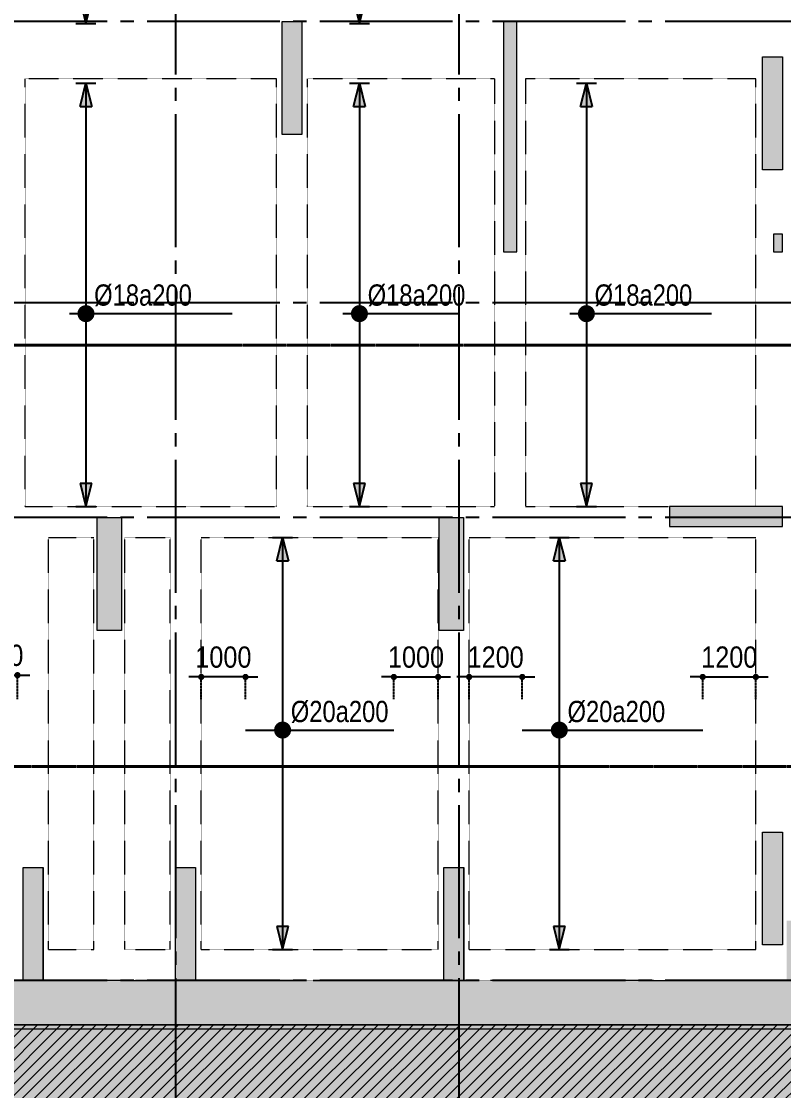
# Model space of a CAD drawing. Header units: millimetres. Extents: x -3819597 to -2591384, y 582389 to 820195.
# Drawn here: x -3054593 to -3037378, y 738094 to 762231 of the extents above; entities that cross this region are included whole.
import ezdxf
from ezdxf.enums import TextEntityAlignment as Align

# ---------------------------------------------------------------- set-up
doc = ezdxf.new("R2010")
doc.units = ezdxf.units.MM
doc.header["$MEASUREMENT"] = 0
for name, pattern in [('CENTER', [2, 1.25, -0.25, 0.25, -0.25]), ('CHG_XX_Damsan_Ham 2$0$CHG_XX_Damsan_Ham 2$0$HIDDEN', [0.375, 0.25, -0.125]), ('CHG_XX_Luoi truc$0$MB_Luoi truc$0$Center101', [13, 10, -1, 1, -1]), ('DOT2', [0.125, 0, -0.125]), ('HIDDEN', [0.375, 0.25, -0.125])]:
    doc.linetypes.add(name, pattern=pattern)
doc.layers.get('0').update_dxf_attribs({"lineweight": 9})
doc.layers.get('Defpoints').update_dxf_attribs({"color": 10, "lineweight": 0})
for name, color, linetype in [('02HN. TEXT B', 1, 'Continuous'), ('08HN. SSS X', 6, 'Continuous'), ('12HN. GRID', 1, 'CENTER'), ("CHG_XX_Damsan_Ham 2$0$CHG_XX_Damsan_Ham 2$0$'S_General_Hatch_8", 8, 'Continuous'), ('CHG_XX_Luoi truc$0$Grid', 34, 'Continuous'), ('CHG_XX_Luoi truc$0$Grid Line', 8, 'CHG_XX_Luoi truc$0$MB_Luoi truc$0$Center101'), ('dim', 51, 'Continuous')]:
    doc.layers.add(name, color=color, linetype=linetype)
doc.layers.add('CHG_XX_Cot_Ham 2$0$NS-Column-H2', color=90, linetype='Continuous', lineweight=13, plot=False)
for name, color, linetype, lineweight in [('CHG_XX_Cot_Ham 2$0$NS-Pier-H2', 150, 'Continuous', 13), ('CHG_XX_Cot_Ham 2$0$NS-Pier-H2 @ 1', 150, 'Continuous', 13), ('CHG_XX_Cot_Ham 2$0$NS-Pier-H2 @ 150', 150, 'Continuous', 13), ("CHG_XX_Damsan_Ham 2$0$CHG_XX_Damsan_Ham 2$0$'S_General_Hidden_1 Thin", 1, 'CHG_XX_Damsan_Ham 2$0$CHG_XX_Damsan_Ham 2$0$HIDDEN', 18), ('CHG_XX_Damsan_Ham 2$0$CHG_XX_Damsan_Ham 2$0$DBAO', 3, 'Continuous', 13), ('CHG_XX_Damsan_Ham 2$0$CHG_XX_Damsan_Ham 2$0$HATCH', 154, 'Continuous', 9), ('CHG_XX_Damsan_Ham 2$0$CHG_XX_Damsan_Ham 2$0$mach ngung thi cong', 6, 'Continuous', 13), ('CHG_XX_Damsan_Ham 2$0$HATCH', 57, 'Continuous', 9), ('CHG_XX_Damsan_Ham 2$0$mach ngung thi cong', 6, 'Continuous', 13), ('thep chay suot', 5, 'HIDDEN', 40)]:
    doc.layers.add(name, color=color, linetype=linetype, lineweight=lineweight)
doc.styles.add('[HN042014]STYLE', font='arial.ttf', dxfattribs={"width": 0.8})
doc.styles.add('CHG_XX_Luoi truc$0$MB_Luoi truc$0$Grid A-F$0$VNI-HelveCB', font='VHELVCB_0.TTF')
doc.styles.add('MB_Luoi truc$0$Arial_C', font='arial.ttf', dxfattribs={"width": 0.85})
doc.dimstyles.new('200', dxfattribs={"dimscale": 200, "dimtxt": 2.4, "dimasz": 0.7, "dimexe": 0.0003, "dimexo": 0, "dimgap": 1, "dimtad": 1, "dimdec": 0, "dimzin": 12, "dimdsep": 46, "dimtxsty": 'MB_Luoi truc$0$Arial_C', "dimblk": 'MB_Luoi truc$0$_Dot', "dimcen": 0.5, "dimclrd": 256, "dimclre": 8, "dimclrt": 1, "dimadec": 0, "dimazin": 0, "dimtfac": 1, "dimtdec": 0, "dimtix": 1, "dimtmove": 2, "dimatfit": 3, "dimldrblk": 'MB_Luoi truc$0$HTT Arrow 30', "dimfxl": 1, "dimtolj": 1, "dimtzin": 0, "dimlwe": -1, "dimarcsym": 0})

# ---------------------------------------------------------------- blocks, each defined once
blk = doc.blocks.new('*U27')
at = {"layer": '12HN. GRID', "linetype": 'Continuous'}
h = blk.add_hatch(color=256, dxfattribs=at)
h.dxf.hatch_style = 1
h.paths.add_polyline_path([(-44, 1558.3), (44, 1558.3), (0, 1734.3)])
h = blk.add_hatch(color=256, dxfattribs=at)
h.dxf.hatch_style = 1
h.paths.add_polyline_path([(0, -1899.1), (44, -1723.1), (-44, -1723.1)])
at = {"layer": '08HN. SSS X', "linetype": 'ByBlock', "ltscale": 10}
for p, q in [((-124.3, 0), (1101.2, 0)), ((-124.3, 0), (-124.3, 0)), ((1101.2, 0), (1101.2, 0))]:
    blk.add_line(p, q, dxfattribs=at)
at = {"layer": '12HN. GRID', "linetype": 'Continuous'}
for p, q in [((-75, 1734.3), (75, 1734.3)), ((-44, 1558.3), (0, 1734.3)), ((0, 1734.3), (0, -1899.1)), ((0, 1734.3), (44, 1558.3)), ((-44, 1558.3), (44, 1558.3)), ((-44, -1723.1), (44, -1723.1)), ((-44, -1723.1), (0, -1899.1)), ((0, -1899.1), (44, -1723.1)), ((-75, -1899.1), (75, -1899.1))]:
    blk.add_line(p, q, dxfattribs=at)
at = {"layer": '12HN. GRID', "linetype": 'Continuous', "const_width": 64, "flags": 128}
blk.add_lwpolyline([(-32, 0, 1), (32, 0, 1)], format="xyb", close=True, dxfattribs=at)
at = {"layer": '02HN. TEXT B', "linetype": 'ByBlock', "style": '[HN042014]STYLE', "width": 0.8, "flags": 8}
blk.add_attdef('0', text='', height=160, dxfattribs=at).set_placement((1102.5, 160), align=Align.MIDDLE_CENTER)
blk.add_attdef('1', text='', height=160, dxfattribs=at).set_placement((61.7, 140), align=Align.MIDDLE_LEFT)
at = {"layer": 'Defpoints', "color": 9, "linetype": 'ByBlock', "style": '[HN042014]STYLE', "width": 0.8, "flags": 9}
for tag, p in [('2', (1608.1, 1039.5)), ('3', (1608.1, 634.7)), ('4', (1608.1, 229.9)), ('5', (1608.1, -160.5))]:
    blk.add_attdef(tag, text='', height=250, dxfattribs=at).set_placement(p, align=Align.MIDDLE_CENTER)
blk = doc.blocks.new('*U28')
at = {"layer": '12HN. GRID', "linetype": 'Continuous'}
h = blk.add_hatch(color=256, dxfattribs=at)
h.dxf.hatch_style = 1
h.paths.add_polyline_path([(-44, 1558.3), (44, 1558.3), (0, 1734.3)])
h = blk.add_hatch(color=256, dxfattribs=at)
h.dxf.hatch_style = 1
h.paths.add_polyline_path([(0, -1899.1), (44, -1723.1), (-44, -1723.1)])
at = {"layer": '08HN. SSS X', "linetype": 'ByBlock', "ltscale": 10}
for p, q in [((-124.3, 0), (750.7, 0)), ((-124.3, 0), (-124.3, 0)), ((750.7, 0), (750.7, 0))]:
    blk.add_line(p, q, dxfattribs=at)
at = {"layer": '12HN. GRID', "linetype": 'Continuous'}
for p, q in [((-75, 1734.3), (75, 1734.3)), ((-44, 1558.3), (0, 1734.3)), ((0, 1734.3), (0, -1899.1)), ((0, 1734.3), (44, 1558.3)), ((-44, 1558.3), (44, 1558.3)), ((-44, -1723.1), (44, -1723.1)), ((-44, -1723.1), (0, -1899.1)), ((0, -1899.1), (44, -1723.1)), ((-75, -1899.1), (75, -1899.1))]:
    blk.add_line(p, q, dxfattribs=at)
at = {"layer": '12HN. GRID', "linetype": 'Continuous', "const_width": 64, "flags": 128}
blk.add_lwpolyline([(-32, 0, 1), (32, 0, 1)], format="xyb", close=True, dxfattribs=at)
at = {"layer": '02HN. TEXT B', "linetype": 'ByBlock', "style": '[HN042014]STYLE', "width": 0.8, "flags": 8}
blk.add_attdef('0', text='', height=160, dxfattribs=at).set_placement((1102.5, 160), align=Align.MIDDLE_CENTER)
blk.add_attdef('1', text='', height=160, dxfattribs=at).set_placement((61.7, 140), align=Align.MIDDLE_LEFT)
at = {"layer": 'Defpoints', "color": 9, "linetype": 'ByBlock', "style": '[HN042014]STYLE', "width": 0.8, "flags": 9}
for tag, p in [('2', (1608.1, 1039.5)), ('3', (1608.1, 634.7)), ('4', (1608.1, 229.9)), ('5', (1608.1, -160.5))]:
    blk.add_attdef(tag, text='', height=250, dxfattribs=at).set_placement(p, align=Align.MIDDLE_CENTER)
blk = doc.blocks.new('*U74')
at = {"layer": '12HN. GRID', "linetype": 'Continuous'}
h = blk.add_hatch(color=256, dxfattribs=at)
h.dxf.hatch_style = 1
h.paths.add_polyline_path([(-44, 1273.5), (44, 1273.5), (0, 1449.5)])
h = blk.add_hatch(color=256, dxfattribs=at)
h.dxf.hatch_style = 1
h.paths.add_polyline_path([(0, -1650.5), (44, -1474.5), (-44, -1474.5)])
at = {"layer": '08HN. SSS X', "linetype": 'ByBlock', "ltscale": 10}
for p, q in [((-279, 0), (837.7, 0)), ((-279, 0), (-279, 0)), ((837.7, 0), (837.7, 0))]:
    blk.add_line(p, q, dxfattribs=at)
at = {"layer": '12HN. GRID', "linetype": 'Continuous'}
for p, q in [((-75, 1449.5), (75, 1449.5)), ((-44, 1273.5), (0, 1449.5)), ((0, 1449.5), (0, -1650.5)), ((0, 1449.5), (44, 1273.5)), ((-44, 1273.5), (44, 1273.5)), ((-44, -1474.5), (44, -1474.5)), ((-44, -1474.5), (0, -1650.5)), ((0, -1650.5), (44, -1474.5)), ((-75, -1650.5), (75, -1650.5))]:
    blk.add_line(p, q, dxfattribs=at)
at = {"layer": '12HN. GRID', "linetype": 'Continuous', "const_width": 64, "flags": 128}
blk.add_lwpolyline([(-32, 0, 1), (32, 0, 1)], format="xyb", close=True, dxfattribs=at)
at = {"layer": '02HN. TEXT B', "linetype": 'ByBlock', "style": '[HN042014]STYLE', "width": 0.8, "flags": 8}
blk.add_attdef('0', text='', height=160, dxfattribs=at).set_placement((1102.5, 160), align=Align.MIDDLE_CENTER)
blk.add_attdef('1', text='', height=160, dxfattribs=at).set_placement((61.7, 140), align=Align.MIDDLE_LEFT)
at = {"layer": 'Defpoints', "color": 9, "linetype": 'ByBlock', "style": '[HN042014]STYLE', "width": 0.8, "flags": 9}
for tag, p in [('2', (1328.5, 238)), ('3', (1328.5, -166.7)), ('4', (1328.5, -571.5)), ('5', (1328.5, -962))]:
    blk.add_attdef(tag, text='', height=250, dxfattribs=at).set_placement(p, align=Align.MIDDLE_CENTER)
blk = doc.blocks.new('MB_Luoi truc$0$_Dot')
at = {"color": 0, "linetype": 'ByBlock', "lineweight": -2}
blk.add_line((-0.5, 0), (-1, 0), dxfattribs=at)
at = {"color": 0, "linetype": 'ByBlock', "const_width": 0.5}
blk.add_lwpolyline([(-0.25, 0, 1), (0.25, 0, 1)], format="xyb", close=True, dxfattribs=at)
blk = doc.blocks.new('*D68')
at = {"layer": 'Defpoints', "color": 0, "transparency": 16777216}
for p in [(-3050531, 747432), (-3050531, 746930), (-3049531, 746930)]:
    blk.add_point(p, dxfattribs=at)
at = {"layer": 'dim', "lineweight": -2, "transparency": 16777216}
for p, q in [((-3050671, 747432), (-3050811, 747432)), ((-3049531, 747432), (-3050531, 747432)), ((-3049391, 747432), (-3049251, 747432))]:
    blk.add_line(p, q, dxfattribs=at)
at = {"layer": 'dim', "color": 8, "linetype": 'DOT2', "transparency": 16777216}
for p, q in [((-3050531, 746930), (-3050531, 747432)), ((-3049531, 746930), (-3049531, 747432))]:
    blk.add_line(p, q, dxfattribs=at)
at = {"layer": 'dim', "lineweight": -2, "transparency": 16777216, "xscale": 140, "yscale": 140, "zscale": 140}
blk.add_blockref('MB_Luoi truc$0$_Dot', (-3050531, 747432), dxfattribs=at)
at = {"layer": 'dim', "lineweight": -2, "transparency": 16777216, "xscale": 140, "yscale": 140, "zscale": 140, "rotation": 180}
blk.add_blockref('MB_Luoi truc$0$_Dot', (-3049531, 747432), dxfattribs=at)
at = {"layer": 'dim', "color": 1, "transparency": 16777216, "insert": (-3050031, 747877), "char_height": 480, "attachment_point": 5, "style": 'MB_Luoi truc$0$Arial_C'}
blk.add_mtext('\\A1;1000', dxfattribs=at)
blk = doc.blocks.new('MB_Luoi truc$0$HTT Arrow 30')
blk.add_hatch(color=256).paths.add_polyline_path([(-2.5, 0.375), (-2.5, -0.375), (0, 0)])
at = {"color": 0, "linetype": 'ByBlock', "lineweight": -2}
for p, q in [((0, 0), (-2.5, 0.375)), ((-2.5, -0.375), (-2.5, 0.375)), ((0, 0), (-2.5, -0.375))]:
    blk.add_line(p, q, dxfattribs=at)
blk = doc.blocks.new('*U73')
at = {"layer": '12HN. GRID', "linetype": 'Continuous'}
h = blk.add_hatch(color=256, dxfattribs=at)
h.dxf.hatch_style = 1
h.paths.add_polyline_path([(-44, 1273.5), (44, 1273.5), (0, 1449.5)])
h = blk.add_hatch(color=256, dxfattribs=at)
h.dxf.hatch_style = 1
h.paths.add_polyline_path([(0, -1650.5), (44, -1474.5), (-44, -1474.5)])
at = {"layer": '08HN. SSS X', "linetype": 'ByBlock', "ltscale": 10}
for p, q in [((-279, 0), (1079.4, 0)), ((-279, 0), (-279, 0)), ((1079.4, 0), (1079.4, 0))]:
    blk.add_line(p, q, dxfattribs=at)
at = {"layer": '12HN. GRID', "linetype": 'Continuous'}
for p, q in [((-75, 1449.5), (75, 1449.5)), ((-44, 1273.5), (0, 1449.5)), ((0, 1449.5), (0, -1650.5)), ((0, 1449.5), (44, 1273.5)), ((-44, 1273.5), (44, 1273.5)), ((-44, -1474.5), (44, -1474.5)), ((-44, -1474.5), (0, -1650.5)), ((0, -1650.5), (44, -1474.5)), ((-75, -1650.5), (75, -1650.5))]:
    blk.add_line(p, q, dxfattribs=at)
at = {"layer": '12HN. GRID', "linetype": 'Continuous', "const_width": 64, "flags": 128}
blk.add_lwpolyline([(-32, 0, 1), (32, 0, 1)], format="xyb", close=True, dxfattribs=at)
at = {"layer": '02HN. TEXT B', "linetype": 'ByBlock', "style": '[HN042014]STYLE', "width": 0.8, "flags": 8}
blk.add_attdef('0', text='', height=160, dxfattribs=at).set_placement((1102.5, 160), align=Align.MIDDLE_CENTER)
blk.add_attdef('1', text='', height=160, dxfattribs=at).set_placement((61.7, 140), align=Align.MIDDLE_LEFT)
at = {"layer": 'Defpoints', "color": 9, "linetype": 'ByBlock', "style": '[HN042014]STYLE', "width": 0.8, "flags": 9}
for tag, p in [('2', (1328.5, 238)), ('3', (1328.5, -166.7)), ('4', (1328.5, -571.5)), ('5', (1328.5, -962))]:
    blk.add_attdef(tag, text='', height=250, dxfattribs=at).set_placement(p, align=Align.MIDDLE_CENTER)
blk = doc.blocks.new('*D69')
at = {"layer": 'Defpoints', "color": 0, "transparency": 16777216}
for p in [(-3044481, 747432), (-3044481, 746930), (-3043281, 746930)]:
    blk.add_point(p, dxfattribs=at)
at = {"layer": 'dim', "lineweight": -2, "transparency": 16777216}
for p, q in [((-3044621, 747432), (-3044761, 747432)), ((-3043281, 747432), (-3044481, 747432)), ((-3043141, 747432), (-3043001, 747432))]:
    blk.add_line(p, q, dxfattribs=at)
at = {"layer": 'dim', "color": 8, "linetype": 'DOT2', "transparency": 16777216}
for p, q in [((-3044481, 746930), (-3044481, 747432)), ((-3043281, 746930), (-3043281, 747432))]:
    blk.add_line(p, q, dxfattribs=at)
at = {"layer": 'dim', "lineweight": -2, "transparency": 16777216, "xscale": 140, "yscale": 140, "zscale": 140}
blk.add_blockref('MB_Luoi truc$0$_Dot', (-3044481, 747432), dxfattribs=at)
at = {"layer": 'dim', "lineweight": -2, "transparency": 16777216, "xscale": 140, "yscale": 140, "zscale": 140, "rotation": 180}
blk.add_blockref('MB_Luoi truc$0$_Dot', (-3043281, 747432), dxfattribs=at)
at = {"layer": 'dim', "color": 1, "transparency": 16777216, "insert": (-3043881, 747877), "char_height": 480, "attachment_point": 5, "style": 'MB_Luoi truc$0$Arial_C'}
blk.add_mtext('\\A1;1200', dxfattribs=at)
blk = doc.blocks.new('*D70')
at = {"layer": 'Defpoints', "color": 0, "transparency": 16777216}
for p in [(-3054681, 747472), (-3055681, 746930), (-3054681, 746930)]:
    blk.add_point(p, dxfattribs=at)
at = {"layer": 'dim', "lineweight": -2, "transparency": 16777216}
for p, q in [((-3055821, 747472), (-3055961, 747472)), ((-3055681, 747472), (-3054681, 747472)), ((-3054541, 747472), (-3054401, 747472))]:
    blk.add_line(p, q, dxfattribs=at)
at = {"layer": 'dim', "color": 8, "linetype": 'DOT2', "transparency": 16777216}
for p, q in [((-3055681, 746930), (-3055681, 747472)), ((-3054681, 746930), (-3054681, 747472))]:
    blk.add_line(p, q, dxfattribs=at)
at = {"layer": 'dim', "lineweight": -2, "transparency": 16777216, "xscale": 140, "yscale": 140, "zscale": 140}
blk.add_blockref('MB_Luoi truc$0$_Dot', (-3055681, 747472), dxfattribs=at)
at = {"layer": 'dim', "lineweight": -2, "transparency": 16777216, "xscale": 140, "yscale": 140, "zscale": 140, "rotation": 180}
blk.add_blockref('MB_Luoi truc$0$_Dot', (-3054681, 747472), dxfattribs=at)
at = {"layer": 'dim', "color": 1, "transparency": 16777216, "insert": (-3055181, 747917), "char_height": 480, "attachment_point": 5, "style": 'MB_Luoi truc$0$Arial_C'}
blk.add_mtext('\\A1;1000', dxfattribs=at)
blk = doc.blocks.new('*D71')
at = {"layer": 'Defpoints', "color": 0, "transparency": 16777216}
for p in [(-3045181, 747432), (-3046181, 746930), (-3045181, 746930)]:
    blk.add_point(p, dxfattribs=at)
at = {"layer": 'dim', "lineweight": -2, "transparency": 16777216}
for p, q in [((-3046321, 747432), (-3046461, 747432)), ((-3046181, 747432), (-3045181, 747432)), ((-3045041, 747432), (-3044901, 747432))]:
    blk.add_line(p, q, dxfattribs=at)
at = {"layer": 'dim', "color": 8, "linetype": 'DOT2', "transparency": 16777216}
for p, q in [((-3046181, 746930), (-3046181, 747432)), ((-3045181, 746930), (-3045181, 747432))]:
    blk.add_line(p, q, dxfattribs=at)
at = {"layer": 'dim', "lineweight": -2, "transparency": 16777216, "xscale": 140, "yscale": 140, "zscale": 140}
blk.add_blockref('MB_Luoi truc$0$_Dot', (-3046181, 747432), dxfattribs=at)
at = {"layer": 'dim', "lineweight": -2, "transparency": 16777216, "xscale": 140, "yscale": 140, "zscale": 140, "rotation": 180}
blk.add_blockref('MB_Luoi truc$0$_Dot', (-3045181, 747432), dxfattribs=at)
at = {"layer": 'dim', "color": 1, "transparency": 16777216, "insert": (-3045681, 747877), "char_height": 480, "attachment_point": 5, "style": 'MB_Luoi truc$0$Arial_C'}
blk.add_mtext('\\A1;1000', dxfattribs=at)
blk = doc.blocks.new('*D72')
at = {"layer": 'Defpoints', "color": 0, "transparency": 16777216}
for p in [(-3038006, 747432), (-3039206, 746930), (-3038006, 746930)]:
    blk.add_point(p, dxfattribs=at)
at = {"layer": 'dim', "lineweight": -2, "transparency": 16777216}
for p, q in [((-3039346, 747432), (-3039486, 747432)), ((-3039206, 747432), (-3038006, 747432)), ((-3037866, 747432), (-3037726, 747432))]:
    blk.add_line(p, q, dxfattribs=at)
at = {"layer": 'dim', "color": 8, "linetype": 'DOT2', "transparency": 16777216}
for p, q in [((-3039206, 746930), (-3039206, 747432)), ((-3038006, 746930), (-3038006, 747432))]:
    blk.add_line(p, q, dxfattribs=at)
at = {"layer": 'dim', "lineweight": -2, "transparency": 16777216, "xscale": 140, "yscale": 140, "zscale": 140}
blk.add_blockref('MB_Luoi truc$0$_Dot', (-3039206, 747432), dxfattribs=at)
at = {"layer": 'dim', "lineweight": -2, "transparency": 16777216, "xscale": 140, "yscale": 140, "zscale": 140, "rotation": 180}
blk.add_blockref('MB_Luoi truc$0$_Dot', (-3038006, 747432), dxfattribs=at)
at = {"layer": 'dim', "color": 1, "transparency": 16777216, "insert": (-3038606, 747877), "char_height": 480, "attachment_point": 5, "style": 'MB_Luoi truc$0$Arial_C'}
blk.add_mtext('\\A1;1200', dxfattribs=at)
blk = doc.blocks.new('*U1035')
at = {"layer": 'CHG_XX_Cot_Ham 2$0$NS-Pier-H2 @ 1'}
h = blk.add_hatch(color=256, dxfattribs=at)
h.dxf.hatch_style = 1
h.paths.add_polyline_path([(450, 0), (0, 0), (0, -2550), (450, -2550)])
at = {"layer": 'CHG_XX_Cot_Ham 2$0$NS-Pier-H2 @ 150'}
h = blk.add_hatch(color=256, dxfattribs=at)
h.dxf.hatch_style = 1
h.paths.add_polyline_path([(450, 0), (0, 0), (0, -2550), (450, -2550)])
blk = doc.blocks.new('CHG_XX_Cot_Ham 2$0$Block A_C450x2250')
at = {"layer": 'CHG_XX_Cot_Ham 2$0$NS-Pier-H2'}
blk.add_lwpolyline([(450, -2550), (0, -2550), (0, 0), (450, 0)], close=True, dxfattribs=at)
blk.add_blockref('*U1035', (0, 0), dxfattribs=at)
blk = doc.blocks.new('*U1038')
at = {"layer": 'CHG_XX_Cot_Ham 2$0$NS-Pier-H2 @ 1'}
h = blk.add_hatch(color=256, dxfattribs=at)
h.dxf.hatch_style = 1
h.paths.add_polyline_path([(550, 0), (0, 0), (0, -2550), (550, -2550)])
at = {"layer": 'CHG_XX_Cot_Ham 2$0$NS-Pier-H2 @ 150'}
h = blk.add_hatch(color=256, dxfattribs=at)
h.dxf.hatch_style = 1
h.paths.add_polyline_path([(550, 0), (0, 0), (0, -2550), (550, -2550)])
blk = doc.blocks.new('CHG_XX_Cot_Ham 2$0$550x2550')
at = {"layer": 'CHG_XX_Cot_Ham 2$0$NS-Pier-H2'}
blk.add_lwpolyline([(550, -2550), (0, -2550), (0, 0), (550, 0)], close=True, dxfattribs=at)
blk.add_blockref('*U1038', (0, 0), dxfattribs=at)
blk = doc.blocks.new('*U1029')
at = {"layer": 'CHG_XX_Luoi truc$0$Grid Line'}
blk.add_line((0, 0), (0, 608), dxfattribs=at)
at = {"layer": 'CHG_XX_Luoi truc$0$Grid', "lineweight": -2, "style": 'CHG_XX_Luoi truc$0$MB_Luoi truc$0$Grid A-F$0$VNI-HelveCB'}
for tag, p in [('GRIDSUB', (0, 617)), ('GRID', (0, -9))]:
    blk.add_attdef(tag, text='', height=5, dxfattribs=at).set_placement(p, align=Align.MIDDLE)
blk = doc.blocks.new('*U1031')
at = {"layer": 'CHG_XX_Luoi truc$0$Grid Line'}
blk.add_line((0, 0), (0, 438), dxfattribs=at)
at = {"layer": 'CHG_XX_Luoi truc$0$Grid', "lineweight": -2, "style": 'CHG_XX_Luoi truc$0$MB_Luoi truc$0$Grid A-F$0$VNI-HelveCB'}
for tag, p in [('GRIDSUB', (0, 447)), ('GRID', (0, -9))]:
    blk.add_attdef(tag, text='', height=5, dxfattribs=at).set_placement(p, align=Align.MIDDLE)
blk = doc.blocks.new('CHG_XX_Luoi truc')
at = {"layer": 'CHG_XX_Luoi truc$0$Grid', "xscale": 300, "yscale": 300, "zscale": 300}
for p in [(38150, -12747), (44550, -12747)]:
    blk.add_blockref('*U1029', p, dxfattribs=at)
at = {"layer": 'CHG_XX_Luoi truc$0$Grid', "xscale": 300.0000000000013, "yscale": 300.0000000000013, "zscale": 300.0000000000013, "rotation": 90}
for p in [(110703, 152250), (110703, 145900), (110703, 141050), (110703, 130600)]:
    blk.add_blockref('*U1031', p, dxfattribs=at)
blk = doc.blocks.new('CHG_XX_Cot_Ham 2')
at = {"layer": 'CHG_XX_Cot_Ham 2$0$NS-Column-H2'}
h = blk.add_hatch(color=256, dxfattribs=at)
h.dxf.hatch_style = 1
h.paths.add_polyline_path([(51650, 147050), (51850, 147050), (51850, 147450), (51650, 147450)])
at = {"layer": 'CHG_XX_Cot_Ham 2$0$NS-Pier-H2'}
h = blk.add_hatch(color=256, dxfattribs=at)
h.dxf.hatch_style = 1
h.paths.add_polyline_path([(99639.2, 163400), (-10900, 163400), (-10900, 85450), (-300, 85450), (-300, 84050), (32350, 84050), (32350, -9000), (103575.5, -9000), (106050, -6022), (106050, 158254.3)])
h.paths.add_polyline_path([(99533.7, 163100), (105750, 158110.4), (105750, 90450), (105650, 90450), (105750, 90450), (105750, 13850), (105750, 13722.3), (105750, -5913.6), (103434.7, -8700), (93599.8, -8700), (93299.8, -8700), (32650, -8700), (32650, 84350), (0, 84350), (0, 85750), (-10600, 85750), (-10600, 163100), (93600, 163100)], flags=16)
h = blk.add_hatch(color=256, dxfattribs=at)
h.dxf.hatch_style = 1
h.paths.add_polyline_path([(45850, 152250), (45550, 152250), (45550, 147050), (45850, 147050)])
at = {"layer": 'CHG_XX_Cot_Ham 2$0$NS-Column-H2'}
blk.add_lwpolyline([(51650, 147050), (51850, 147050), (51850, 147450), (51650, 147450)], close=True, dxfattribs=at)
at = {"layer": 'CHG_XX_Cot_Ham 2$0$NS-Pier-H2'}
blk.add_lwpolyline([(45850, 152250), (45550, 152250), (45550, 147050), (45850, 147050)], close=True, dxfattribs=at)
for name, p in [('CHG_XX_Luoi truc', (0, 0)), ('CHG_XX_Cot_Ham 2$0$Block A_C450x2250', (40550, 152250)), ('CHG_XX_Cot_Ham 2$0$Block A_C450x2250', (51400, 151450)), ('CHG_XX_Cot_Ham 2$0$Block A_C450x2250', (51400, 133950)), ('CHG_XX_Cot_Ham 2$0$Block A_C450x2250', (51401.5, 133950)), ('CHG_XX_Cot_Ham 2$0$Block A_C450x2250', (34700, 133150)), ('CHG_XX_Cot_Ham 2$0$Block A_C450x2250', (34701.5, 133150)), ('CHG_XX_Cot_Ham 2$0$Block A_C450x2250', (38141.5, 133150)), ('CHG_XX_Cot_Ham 2$0$Block A_C450x2250', (44200, 133150)), ('CHG_XX_Cot_Ham 2$0$Block A_C450x2250', (44201.5, 133150))]:
    blk.add_blockref(name, p, dxfattribs=at)
at = {"layer": 'CHG_XX_Cot_Ham 2$0$NS-Pier-H2', "xscale": -1, "rotation": 90}
blk.add_blockref('CHG_XX_Cot_Ham 2$0$Block A_C450x2250', (49299.8, 141300), dxfattribs=at)
at = {"layer": 'Defpoints'}
for p in [(36375, 141050), (44100, 141050)]:
    blk.add_blockref('CHG_XX_Cot_Ham 2$0$550x2550', p, dxfattribs=at)
blk = doc.blocks.new('CHG_XX_Damsan_Ham 2', base_point=(3089256, -609981))
at = {"layer": "CHG_XX_Damsan_Ham 2$0$CHG_XX_Damsan_Ham 2$0$'S_General_Hatch_8"}
h = blk.add_hatch(dxfattribs=at)
h.set_pattern_fill('CROSS', color=256, scale=2000)
edge = h.paths.add_edge_path()
edge.add_line((76750, 42625), (76750, 65250))
edge.add_line((76750, 65250), (76750, 65850))
edge.add_line((76750, 65850), (77900, 65850))
edge.add_line((77900, 65850), (77900, 89350))
edge.add_line((77900, 89350), (76850, 89350))
edge.add_line((76850, 89350), (76850, 90650))
edge.add_line((76850, 90650), (76852, 131950))
edge.add_line((76852, 131950), (51950, 131950))
edge.add_line((51950, 131950), (51950, 130600))
edge.add_line((51950, 130600), (22700, 130600))
edge.add_line((22700, 130600), (22700, 84050))
edge.add_line((22700, 84050), (32350, 84050))
edge.add_line((32350, 84050), (32350, 22700))
edge.add_line((32350, 22700), (76500, 22700))
edge.add_line((76500, 22700), (76500, 23518))
edge.add_line((76500, 23518), (76750, 23518))
edge.add_line((76750, 23518), (76750, 42625))
edge.add_line((76750, 42625), (76750, 43198))
at = {"layer": 'CHG_XX_Damsan_Ham 2$0$CHG_XX_Damsan_Ham 2$0$HATCH'}
h = blk.add_hatch(dxfattribs=at)
h.set_pattern_fill('ANSI31', color=256, scale=1500)
h.set_pattern_definition([(45, (-2702289.21, 609981.01), (-132.582521, 132.582521), [])])
h.paths.add_polyline_path([(32350, 25700), (73852, 25700), (73852, 127600), (25700, 127600), (25700, 84350), (23700, 84350), (23700, 129600), (75851, 129600), (75851, 23700), (32350, 23700)])
at = {"layer": "CHG_XX_Damsan_Ham 2$0$CHG_XX_Damsan_Ham 2$0$'S_General_Hidden_1 Thin", "ltscale": 10}
for p, q in [((34748, 141300), (34748, 150950)), ((40421, 150950), (34748, 150950)), ((40425, 141300), (40425, 150950)), ((41125, 141300), (41125, 150950)), ((45350, 150950), (41125, 150950)), ((45350, 150950), (45350, 141300)), ((46050, 150950), (46050, 141300)), ((51250, 150950), (46050, 150950)), ((51250, 141300), (51250, 150950)), ((34748, 141300), (40425, 141300)), ((41125, 141300), (45350, 141300)), ((46050, 141300), (49300, 141300)), ((35275, 140600), (36300, 140600)), ((35275, 131300), (35275, 140600)), ((36300, 131300), (36300, 140600)), ((37000, 140600), (38025, 140600)), ((37000, 131300), (37000, 140600)), ((38025, 131300), (38025, 140600)), ((38725, 140600), (44075, 140600)), ((38725, 131300), (38725, 140600)), ((44075, 131300), (44075, 140600)), ((44775, 140600), (51250, 140600)), ((44775, 131300), (44775, 140600)), ((51250, 131300), (51250, 140600)), ((35275, 131300), (36300, 131300)), ((37000, 131300), (38025, 131300)), ((38725, 131300), (44075, 131300)), ((44775, 131300), (51250, 131300)), ((51950, 130600), (22700, 130600)), ((29450, 130600), (37950, 130600)), ((38650, 130600), (44750, 130600)), ((45450, 130600), (51250, 130600))]:
    blk.add_line(p, q, dxfattribs=at)
at = {"layer": 'CHG_XX_Damsan_Ham 2$0$CHG_XX_Damsan_Ham 2$0$HATCH'}
blk.add_lwpolyline([(32350, 25700), (73852, 25700), (73852, 127600), (25700, 127600), (25700, 84350), (23700, 84350), (23700, 129600), (75851, 129600), (75851, 23700), (32350, 23700), (32350, 25700)], dxfattribs=at)
at = {"layer": 'CHG_XX_Damsan_Ham 2$0$CHG_XX_Damsan_Ham 2$0$mach ngung thi cong'}
blk.add_lwpolyline([(23700, 90148), (-100, 90150), (-100, 153400), (99650, 153400), (99650, 71950), (75851, 71950), (75851, 88800), (75851, 88800), (75851, 129600), (23700, 129600)], close=True, dxfattribs=at)
at = {"layer": 'CHG_XX_Damsan_Ham 2$0$mach ngung thi cong'}
blk.add_lwpolyline([(23900, 90148), (-100, 90150), (-100, 153400), (99650, 153400), (99650, 71950), (75549, 71950), (75549, 88800), (75549, 88800), (75549, 129500), (23900, 129500)], close=True, dxfattribs=at)
at = {"layer": 'CHG_XX_Damsan_Ham 2$0$CHG_XX_Damsan_Ham 2$0$DBAO'}
blk.add_blockref('CHG_XX_Cot_Ham 2', (0, 0), dxfattribs=at)
at = {"layer": 'CHG_XX_Damsan_Ham 2$0$HATCH'}
blk.add_blockref('CHG_XX_Cot_Ham 2', (0, 0), dxfattribs=at)
blk = doc.blocks.new('*U831')
at = {"layer": 'thep chay suot', "linetype": 'HIDDEN', "ltscale": 10}
blk.add_line((-27401.3, 0), (11521.4, 0), dxfattribs=at)
at = {"layer": '02HN. TEXT B', "linetype": 'ByBlock', "style": '[HN042014]STYLE', "width": 0.8, "flags": 8}
blk.add_attdef('0', text='', height=160, dxfattribs=at).set_placement((-351.3, 260), align=Align.MIDDLE_CENTER)
blk.add_attdef('1', text='', height=160, dxfattribs=at).set_placement((151.8, 180), align=Align.MIDDLE_LEFT)
at = {"layer": 'Defpoints', "color": 9, "linetype": 'ByBlock', "style": '[HN042014]STYLE', "width": 0.8, "flags": 9}
for tag, p in [('2', (-12025.5, -1275.1)), ('3', (-12025.5, -1679.8)), ('4', (-12025.5, -2084.6)), ('5', (-12025.5, -2475.1))]:
    blk.add_attdef(tag, text='', height=250, dxfattribs=at).set_placement(p, align=Align.MIDDLE_CENTER)
blk = doc.blocks.new('*U840')
at = {"layer": '12HN. GRID', "linetype": 'Continuous'}
h = blk.add_hatch(color=256, dxfattribs=at)
h.dxf.hatch_style = 1
h.paths.add_polyline_path([(-44, 1558.3), (44, 1558.3), (0, 1734.3)])
h = blk.add_hatch(color=256, dxfattribs=at)
h.dxf.hatch_style = 1
h.paths.add_polyline_path([(0, -1450.8), (44, -1274.8), (-44, -1274.8)])
at = {"layer": '08HN. SSS X', "linetype": 'ByBlock', "ltscale": 10}
for p, q in [((-124.3, 0), (1101.2, 0)), ((-124.3, 0), (-124.3, 0)), ((1101.2, 0), (1101.2, 0))]:
    blk.add_line(p, q, dxfattribs=at)
at = {"layer": '12HN. GRID', "linetype": 'Continuous'}
for p, q in [((-75, 1734.3), (75, 1734.3)), ((-44, 1558.3), (0, 1734.3)), ((0, 1734.3), (0, -1450.8)), ((0, 1734.3), (44, 1558.3)), ((-44, 1558.3), (44, 1558.3)), ((-44, -1274.8), (44, -1274.8)), ((-44, -1274.8), (0, -1450.8)), ((0, -1450.8), (44, -1274.8)), ((-75, -1450.8), (75, -1450.8))]:
    blk.add_line(p, q, dxfattribs=at)
at = {"layer": '12HN. GRID', "linetype": 'Continuous', "const_width": 64, "flags": 128}
blk.add_lwpolyline([(-32, 0, 1), (32, 0, 1)], format="xyb", close=True, dxfattribs=at)
at = {"layer": '02HN. TEXT B', "linetype": 'ByBlock', "style": '[HN042014]STYLE', "width": 0.8, "flags": 8}
blk.add_attdef('0', text='', height=160, dxfattribs=at).set_placement((1102.5, 160), align=Align.MIDDLE_CENTER)
blk.add_attdef('1', text='', height=160, dxfattribs=at).set_placement((61.7, 140), align=Align.MIDDLE_LEFT)
at = {"layer": 'Defpoints', "color": 9, "linetype": 'ByBlock', "style": '[HN042014]STYLE', "width": 0.8, "flags": 9}
for tag, p in [('2', (1608.1, 1039.5)), ('3', (1608.1, 634.7)), ('4', (1608.1, 229.9)), ('5', (1608.1, -160.5))]:
    blk.add_attdef(tag, text='', height=250, dxfattribs=at).set_placement(p, align=Align.MIDDLE_CENTER)
blk = doc.blocks.new('*U841')
at = {"layer": '12HN. GRID', "linetype": 'Continuous'}
h = blk.add_hatch(color=256, dxfattribs=at)
h.dxf.hatch_style = 1
h.paths.add_polyline_path([(-44, 1558.3), (44, 1558.3), (0, 1734.3)])
h = blk.add_hatch(color=256, dxfattribs=at)
h.dxf.hatch_style = 1
h.paths.add_polyline_path([(0, -1450.8), (44, -1274.8), (-44, -1274.8)])
at = {"layer": '08HN. SSS X', "linetype": 'ByBlock', "ltscale": 10}
for p, q in [((-124.3, 0), (750.7, 0)), ((-124.3, 0), (-124.3, 0)), ((750.7, 0), (750.7, 0))]:
    blk.add_line(p, q, dxfattribs=at)
at = {"layer": '12HN. GRID', "linetype": 'Continuous'}
for p, q in [((-75, 1734.3), (75, 1734.3)), ((-44, 1558.3), (0, 1734.3)), ((0, 1734.3), (0, -1450.8)), ((0, 1734.3), (44, 1558.3)), ((-44, 1558.3), (44, 1558.3)), ((-44, -1274.8), (44, -1274.8)), ((-44, -1274.8), (0, -1450.8)), ((0, -1450.8), (44, -1274.8)), ((-75, -1450.8), (75, -1450.8))]:
    blk.add_line(p, q, dxfattribs=at)
at = {"layer": '12HN. GRID', "linetype": 'Continuous', "const_width": 64, "flags": 128}
blk.add_lwpolyline([(-32, 0, 1), (32, 0, 1)], format="xyb", close=True, dxfattribs=at)
at = {"layer": '02HN. TEXT B', "linetype": 'ByBlock', "style": '[HN042014]STYLE', "width": 0.8, "flags": 8}
blk.add_attdef('0', text='', height=160, dxfattribs=at).set_placement((1102.5, 160), align=Align.MIDDLE_CENTER)
blk.add_attdef('1', text='', height=160, dxfattribs=at).set_placement((61.7, 140), align=Align.MIDDLE_LEFT)
at = {"layer": 'Defpoints', "color": 9, "linetype": 'ByBlock', "style": '[HN042014]STYLE', "width": 0.8, "flags": 9}
for tag, p in [('2', (1608.1, 1039.5)), ('3', (1608.1, 634.7)), ('4', (1608.1, 229.9)), ('5', (1608.1, -160.5))]:
    blk.add_attdef(tag, text='', height=250, dxfattribs=at).set_placement(p, align=Align.MIDDLE_CENTER)
blk = doc.blocks.new('*U842')
at = {"layer": '12HN. GRID', "linetype": 'Continuous'}
h = blk.add_hatch(color=256, dxfattribs=at)
h.dxf.hatch_style = 1
h.paths.add_polyline_path([(-44, 1558.3), (44, 1558.3), (0, 1734.3)])
h = blk.add_hatch(color=256, dxfattribs=at)
h.dxf.hatch_style = 1
h.paths.add_polyline_path([(0, -1450.8), (44, -1274.8), (-44, -1274.8)])
at = {"layer": '08HN. SSS X', "linetype": 'ByBlock', "ltscale": 10}
for p, q in [((-124.3, 0), (942.3, 0)), ((-124.3, 0), (-124.3, 0)), ((942.3, 0), (942.3, 0))]:
    blk.add_line(p, q, dxfattribs=at)
at = {"layer": '12HN. GRID', "linetype": 'Continuous'}
for p, q in [((-75, 1734.3), (75, 1734.3)), ((-44, 1558.3), (0, 1734.3)), ((0, 1734.3), (0, -1450.8)), ((0, 1734.3), (44, 1558.3)), ((-44, 1558.3), (44, 1558.3)), ((-44, -1274.8), (44, -1274.8)), ((-44, -1274.8), (0, -1450.8)), ((0, -1450.8), (44, -1274.8)), ((-75, -1450.8), (75, -1450.8))]:
    blk.add_line(p, q, dxfattribs=at)
at = {"layer": '12HN. GRID', "linetype": 'Continuous', "const_width": 64, "flags": 128}
blk.add_lwpolyline([(-32, 0, 1), (32, 0, 1)], format="xyb", close=True, dxfattribs=at)
at = {"layer": '02HN. TEXT B', "linetype": 'ByBlock', "style": '[HN042014]STYLE', "width": 0.8, "flags": 8}
blk.add_attdef('0', text='', height=160, dxfattribs=at).set_placement((1102.5, 160), align=Align.MIDDLE_CENTER)
blk.add_attdef('1', text='', height=160, dxfattribs=at).set_placement((61.7, 140), align=Align.MIDDLE_LEFT)
at = {"layer": 'Defpoints', "color": 9, "linetype": 'ByBlock', "style": '[HN042014]STYLE', "width": 0.8, "flags": 9}
for tag, p in [('2', (1608.1, 1039.5)), ('3', (1608.1, 634.7)), ('4', (1608.1, 229.9)), ('5', (1608.1, -160.5))]:
    blk.add_attdef(tag, text='', height=250, dxfattribs=at).set_placement(p, align=Align.MIDDLE_CENTER)
blk = doc.blocks.new('*U852')
at = {"layer": 'thep chay suot', "linetype": 'HIDDEN', "ltscale": 10}
blk.add_line((-15700.2, 0), (13133.1, 0), dxfattribs=at)
at = {"layer": '02HN. TEXT B', "linetype": 'ByBlock', "style": '[HN042014]STYLE', "width": 0.8, "flags": 8}
blk.add_attdef('0', text='', height=160, dxfattribs=at).set_placement((-351.3, 260), align=Align.MIDDLE_CENTER)
blk.add_attdef('1', text='', height=160, dxfattribs=at).set_placement((151.8, 180), align=Align.MIDDLE_LEFT)
at = {"layer": 'Defpoints', "color": 9, "linetype": 'ByBlock', "style": '[HN042014]STYLE', "width": 0.8, "flags": 9}
for tag, p in [('2', (-12025.5, -1275.1)), ('3', (-12025.5, -1679.8)), ('4', (-12025.5, -2084.6)), ('5', (-12025.5, -2475.1))]:
    blk.add_attdef(tag, text='', height=250, dxfattribs=at).set_placement(p, align=Align.MIDDLE_CENTER)

msp = doc.modelspace()

# ---------------------------------------------------------------- block references
at = {"layer": '08HN. SSS X', "linetype": 'Continuous'}
ref = msp.add_blockref('*U27', (-3053134.9, 767878.2), dxfattribs=dict(at, xscale=3, yscale=3, zscale=3))
ref.add_attrib('1', '%%c14a200', dxfattribs={"layer": '02HN. TEXT B', "linetype": 'ByBlock', "height": 480, "style": '[HN042014]STYLE', "width": 0.8}).set_placement((-3052949.9, 768298.2), align=Align.MIDDLE_LEFT)
ref = msp.add_blockref('*U28', (-3046957.9, 767878.2), dxfattribs=dict(at, xscale=3, yscale=3, zscale=3))
ref.add_attrib('1', '%%c14a200', dxfattribs={"layer": '02HN. TEXT B', "linetype": 'ByBlock', "height": 480, "style": '[HN042014]STYLE', "width": 0.8}).set_placement((-3046772.9, 768298.2), align=Align.MIDDLE_LEFT)
ref = msp.add_blockref('*U840', (-3053134.9, 755633.3), dxfattribs=dict(at, xscale=3, yscale=3, zscale=3))
ref.add_attrib('1', '%%c18a200', dxfattribs={"layer": '02HN. TEXT B', "linetype": 'ByBlock', "height": 480, "style": '[HN042014]STYLE', "width": 0.8}).set_placement((-3052949.9, 756053.3), align=Align.MIDDLE_LEFT)
ref = msp.add_blockref('*U841', (-3046957.9, 755633.3), dxfattribs=dict(at, xscale=3, yscale=3, zscale=3))
ref.add_attrib('1', '%%c18a200', dxfattribs={"layer": '02HN. TEXT B', "linetype": 'ByBlock', "height": 480, "style": '[HN042014]STYLE', "width": 0.8}).set_placement((-3046772.9, 756053.3), align=Align.MIDDLE_LEFT)
ref = msp.add_blockref('*U842', (-3041832.9, 755633.3), dxfattribs=dict(at, xscale=3, yscale=3, zscale=3))
ref.add_attrib('1', '%%c18a200', dxfattribs={"layer": '02HN. TEXT B', "linetype": 'ByBlock', "height": 480, "style": '[HN042014]STYLE', "width": 0.8}).set_placement((-3041647.9, 756053.3), align=Align.MIDDLE_LEFT)
ref = msp.add_blockref('*U74', (-3048694.1, 746232.6), dxfattribs=dict(at, xscale=3, yscale=3, zscale=3))
ref.add_attrib('1', '%%c20a200', dxfattribs={"layer": '02HN. TEXT B', "linetype": 'ByBlock', "height": 480, "style": '[HN042014]STYLE', "width": 0.8}).set_placement((-3048509, 746652.6), align=Align.MIDDLE_LEFT)
ref = msp.add_blockref('*U73', (-3042444.1, 746232.6), dxfattribs=dict(at, xscale=3, yscale=3, zscale=3))
ref.add_attrib('1', '%%c20a200', dxfattribs={"layer": '02HN. TEXT B', "linetype": 'ByBlock', "height": 480, "style": '[HN042014]STYLE', "width": 0.8}).set_placement((-3042259, 746652.6), align=Align.MIDDLE_LEFT)
at = {"layer": 'dim', "ltscale": 1500}
msp.add_blockref('CHG_XX_Damsan_Ham 2', (0, 0), dxfattribs=at)
at = {"layer": 'thep chay suot', "xscale": 3, "yscale": 3, "zscale": 3}
for name, p in [('*U831', (-3017885.6, 754918)), ('*U852', (-3022605.4, 745412.4))]:
    msp.add_blockref(name, p, dxfattribs=at)

# ---------------------------------------------------------------- dimensions: what is measured, and where the dimension line sits
at = {"layer": 'dim'}
for base, p1, p2, picture, middle in [((-3054680.9, 747472.4), (-3055680.9, 746930.4), (-3054680.9, 746930.4), '*D70', (-3055180.9, 747917.4)), ((-3050530.9, 747432.4), (-3049530.9, 746930.4), (-3050530.9, 746930.4), '*D68', (-3050030.9, 747877.4)), ((-3045180.9, 747432.4), (-3046180.9, 746930.4), (-3045180.9, 746930.4), '*D71', (-3045680.9, 747877.4)), ((-3044480.9, 747432.4), (-3043280.9, 746930.4), (-3044480.9, 746930.4), '*D69', (-3043880.9, 747877.4)), ((-3038005.9, 747432.4), (-3039205.9, 746930.4), (-3038005.9, 746930.4), '*D72', (-3038605.9, 747877.4))]:
    dim = msp.add_linear_dim(base=base, p1=p1, p2=p2, dimstyle='200', override={"dimlwe": 65535}, dxfattribs=at)
    dim.commit()
    dim.dimension.update_dxf_attribs({"geometry": picture, "text_midpoint": middle})

doc.saveas('drawing.dxf')
